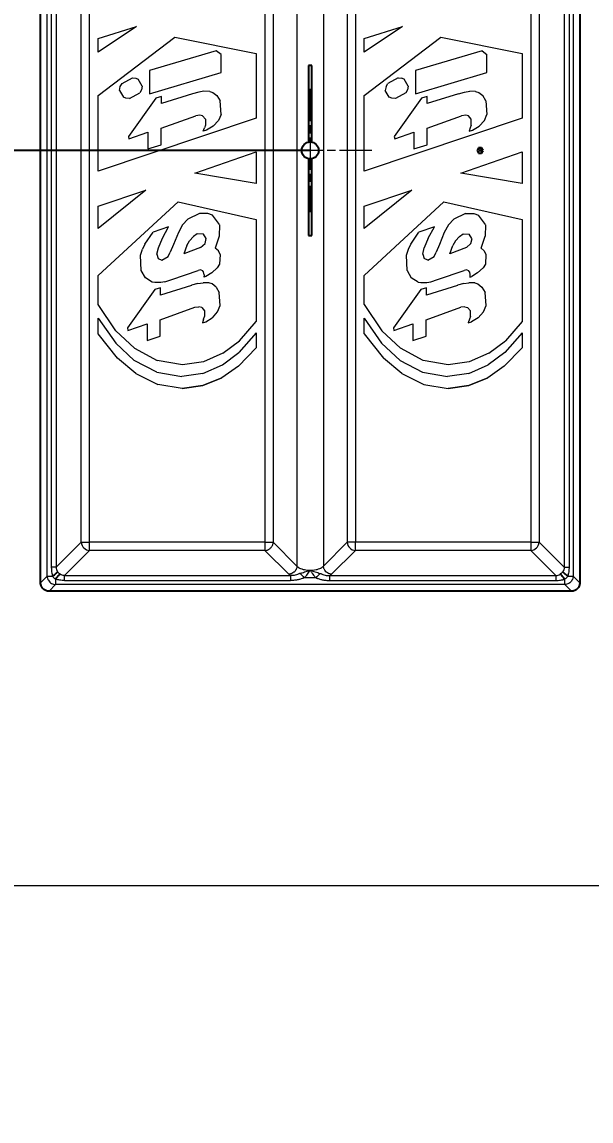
# Model space of a CAD drawing. Header units: millimetres. Extents: x 0 to 1486, y 0 to 1051.
# Drawn here: x 238 to 271.5, y 292.5 to 357.2 of the extents above; entities that cross this region are included whole.
import ezdxf

# ---------------------------------------------------------------- set-up
doc = ezdxf.new("R2010")
doc.units = ezdxf.units.MM
doc.header["$LTSCALE"] = 1.25
doc.linetypes.add('CHAIN', pattern=[0.3543, 0.2362, -0.0295, 0.0591, -0.0295])
for name, color, linetype, lineweight, true_color in [('Bemaßungen(DIN)', 7, 'Continuous', 5, 0x262659), ('Detailkreislinien(DIN)', 7, 'Continuous', 9, 0x262659), ('Mittelpunktmarkierung(DIN)', 7, 'Continuous', 9, 0x262659), ('Sichtbare Kanten(DIN)', 7, 'Continuous', 25, 0x262659), ('Sichtbare tangentiale Kanten(DIN)', 7, 'Continuous', 15, 0x1a1a3e), ('Skizziergeometrie(DIN)', 7, 'Continuous', 9, 0x262659)]:
    doc.layers.add(name, color=color, linetype=linetype, lineweight=lineweight, true_color=true_color)
doc.styles.add('Aktuell-DINGroßer Text', font='arial.ttf')
doc.dimstyles.new('STANDARD-DIN', dxfattribs={"dimscale": 1.25, "dimtxt": 5.25, "dimasz": 2.5, "dimexe": 3.175, "dimexo": 0, "dimgap": 0.8, "dimtad": 1, "dimrnd": 1e-08, "dimtxsty": 'Aktuell-DINGroßer Text', "dimcen": 0.09, "dimdle": 10, "dimclrd": 256, "dimclre": 256, "dimclrt": 256, "dimazin": 2, "dimtfac": 0.666667, "dimtmove": 0, "dimatfit": 3, "dimfxl": 1, "dimtolj": 1, "dimlwd": 25, "dimlwe": 25, "dimarcsym": 0})

# ---------------------------------------------------------------- blocks, each defined once
blk = doc.blocks.new('2DDetail0')
at = {"layer": 'Detailkreislinien(DIN)', "flags": 128}
blk.add_lwpolyline([(180.526, 245.112), (227.022, 245.112), (227.022, 313.674), (180.526, 313.674), (180.526, 245.112)], dxfattribs=at)
blk = doc.blocks.new('_DotSmall')
at = {"color": 0, "linetype": 'ByBlock', "const_width": 0.5}
blk.add_lwpolyline([(-0.0625, 0, 1), (0.0625, 0, 1)], format="xyb", close=True, dxfattribs=at)
blk = doc.blocks.new('*D135')
at = {"layer": 'Bemaßungen(DIN)', "color": 250, "linetype": 'Continuous', "lineweight": 25, "true_color": 0x3f3f3f, "transparency": 16777216}
for p, q in [((254.998, 349.649), (151.03, 349.649)), ((154.998, 197.249), (154.998, 349.649)), ((254.998, 197.249), (151.03, 197.249))]:
    blk.add_line(p, q, dxfattribs=at)
at = {"layer": 'Defpoints', "color": 0, "linetype": 'Continuous', "transparency": 16777216}
for p in [(154.998, 349.649), (254.998, 349.649), (254.998, 197.249)]:
    blk.add_point(p, dxfattribs=at)
at = {"layer": 'Bemaßungen(DIN)', "color": 250, "linetype": 'Continuous', "lineweight": 25, "true_color": 0x3f3f3f, "transparency": 16777216, "xscale": 3.125, "yscale": 3.125, "zscale": 3.125}
for p, rotation in [((154.998, 349.649), 90), ((154.998, 197.249), 270)]:
    blk.add_blockref('_DotSmall', p, dxfattribs=dict(at, rotation=rotation))
at = {"layer": 'Bemaßungen(DIN)', "color": 179, "linetype": 'Continuous', "lineweight": 25, "true_color": 0x262659, "transparency": 16777216, "insert": (146.111, 257.125), "char_height": 6.5625, "attachment_point": 1, "rotation": 90, "style": 'Aktuell-DINGroßer Text'}
blk.add_mtext('\\A1;152,4{\\H4.375;±0,1}', dxfattribs=at)
blk = doc.blocks.new('*D136')
at = {"layer": 'Bemaßungen(DIN)', "color": 250, "linetype": 'Continuous', "lineweight": 25, "true_color": 0x3f3f3f, "transparency": 16777216}
for p, q in [((208.748, 414.949), (151.03, 414.949)), ((154.998, 349.649), (154.998, 411.824)), ((254.998, 349.649), (151.03, 349.649))]:
    blk.add_line(p, q, dxfattribs=at)
at = {"layer": 'Bemaßungen(DIN)', "color": 250, "linetype": 'Continuous', "true_color": 0x3f3f3f, "transparency": 16777216}
blk.add_solid([(154.478, 411.824), (155.519, 411.824), (154.998, 414.949)], dxfattribs=at)
at = {"layer": 'Defpoints', "color": 0, "linetype": 'Continuous', "transparency": 16777216}
for p in [(154.998, 414.949), (208.748, 414.949), (254.998, 349.649)]:
    blk.add_point(p, dxfattribs=at)
at = {"layer": 'Bemaßungen(DIN)', "color": 250, "linetype": 'Continuous', "lineweight": 25, "true_color": 0x3f3f3f, "transparency": 16777216, "xscale": 3.125, "yscale": 3.125, "zscale": 3.125, "rotation": 270}
blk.add_blockref('_DotSmall', (154.998, 349.649), dxfattribs=at)
at = {"layer": 'Bemaßungen(DIN)', "color": 179, "linetype": 'Continuous', "lineweight": 25, "true_color": 0x262659, "transparency": 16777216, "insert": (146.111, 373.77), "char_height": 6.5625, "attachment_point": 1, "rotation": 90, "style": 'Aktuell-DINGroßer Text'}
blk.add_mtext('\\A1;65,3', dxfattribs=at)

msp = doc.modelspace()

# ---------------------------------------------------------------- linework, layer by layer
at = {"layer": 'Mittelpunktmarkierung(DIN)', "linetype": 'CHAIN', "ltscale": 6.444903}
for p, q in [((254.9985, 353.2739), (254.9985, 346.0239)), ((258.6235, 349.6489), (251.3735, 349.6489))]:
    msp.add_line(p, q, dxfattribs=at)
at = {"layer": 'Sichtbare Kanten(DIN)'}
for p, q in [((239.1335, 324.209), (239.1335, 375.0887)), ((270.8635, 375.0887), (270.8635, 324.209)), ((254.8985, 354.6489), (254.8985, 350.1388)), ((255.0985, 354.6489), (254.8985, 354.6489)), ((255.0985, 350.1388), (255.0985, 354.6489)), ((264.9119, 349.7989), (264.8253, 349.6489)), ((264.8253, 349.6489), (264.9119, 349.4989)), ((265.0851, 349.7989), (264.9119, 349.7989)), ((264.9119, 349.4989), (265.0851, 349.4989)), ((264.9407, 349.6489), (264.9696, 349.6989)), ((264.9696, 349.5989), (264.9407, 349.6489)), ((264.9696, 349.6989), (265.0273, 349.6989)), ((265.0273, 349.5989), (264.9696, 349.5989)), ((265.0273, 349.6989), (265.0562, 349.6489)), ((265.0562, 349.6489), (265.0273, 349.5989)), ((265.1717, 349.6489), (265.0851, 349.7989)), ((265.0851, 349.4989), (265.1717, 349.6489)), ((254.8985, 349.159), (254.8985, 344.6489)), ((255.0985, 344.6489), (255.0985, 349.159)), ((254.8985, 344.6489), (255.0985, 344.6489)), ((270.3683, 323.7139), (239.6286, 323.7139))]:
    msp.add_line(p, q, dxfattribs=at)
msp.add_circle((254.9985, 349.6489), 0.5, dxfattribs=at)
for points, knots in [([(239.8397, 324.5991), (239.8555, 324.6108), (239.8711, 324.6224), (239.8864, 324.634), (239.9054, 324.6485), (239.924, 324.6629), (239.9417, 324.6769), (239.9524, 324.6854), (239.9628, 324.6937), (239.9728, 324.7019), (239.993, 324.7183), (240.0119, 324.7341), (240.0292, 324.7492), (240.0466, 324.7642), (240.0623, 324.7784), (240.0763, 324.7916), (240.0833, 324.7982), (240.0898, 324.8045), (240.0959, 324.8106), (240.1059, 324.8206), (240.1147, 324.8299), (240.122, 324.8383), (240.1279, 324.8451), (240.1328, 324.8512), (240.1368, 324.8567)], [-1.0769104, -1.0769104, -1.0769104, -1.0769104, -0.9572537, -0.9572537, -0.9572537, -0.8077, -0.8077, -0.8077, -0.7179403, -0.7179403, -0.7179403, -0.5384552, -0.5384552, -0.5384552, -0.3589701, -0.3589701, -0.3589701, -0.2692104, -0.2692104, -0.2692104, -0.1196567, -0.1196567, -0.1196567, 0, 0, 0, 0]), ([(240.0187, 324.4201), (240.0304, 324.4359), (240.042, 324.4515), (240.0536, 324.4668), (240.0681, 324.4858), (240.0825, 324.5044), (240.0965, 324.5221), (240.105, 324.5328), (240.1133, 324.5432), (240.1215, 324.5532), (240.1379, 324.5734), (240.1537, 324.5923), (240.1687, 324.6096), (240.1838, 324.627), (240.198, 324.6427), (240.2112, 324.6567), (240.2178, 324.6637), (240.2241, 324.6702), (240.2302, 324.6763), (240.2402, 324.6863), (240.2495, 324.6951), (240.2579, 324.7024), (240.2647, 324.7083), (240.2708, 324.7132), (240.2763, 324.7172)], [-1.0769104, -1.0769104, -1.0769104, -1.0769104, -0.9572537, -0.9572537, -0.9572537, -0.8077, -0.8077, -0.8077, -0.7179403, -0.7179403, -0.7179403, -0.5384552, -0.5384552, -0.5384552, -0.3589701, -0.3589701, -0.3589701, -0.2692104, -0.2692104, -0.2692104, -0.1196567, -0.1196567, -0.1196567, 0, 0, 0, 0]), ([(269.9782, 324.4201), (269.9666, 324.4359), (269.9549, 324.4515), (269.9433, 324.4668), (269.9288, 324.4858), (269.9145, 324.5044), (269.9004, 324.5221), (269.892, 324.5328), (269.8836, 324.5432), (269.8754, 324.5532), (269.859, 324.5734), (269.8432, 324.5923), (269.8282, 324.6096), (269.8131, 324.627), (269.7989, 324.6427), (269.7857, 324.6567), (269.7791, 324.6637), (269.7728, 324.6702), (269.7668, 324.6763), (269.7567, 324.6863), (269.7474, 324.6951), (269.739, 324.7024), (269.7323, 324.7083), (269.7261, 324.7132), (269.7206, 324.7172)], [-1.0769104, -1.0769104, -1.0769104, -1.0769104, -0.9572537, -0.9572537, -0.9572537, -0.8077, -0.8077, -0.8077, -0.7179403, -0.7179403, -0.7179403, -0.5384552, -0.5384552, -0.5384552, -0.3589701, -0.3589701, -0.3589701, -0.2692104, -0.2692104, -0.2692104, -0.1196567, -0.1196567, -0.1196567, 0, 0, 0, 0]), ([(270.1573, 324.5991), (270.1414, 324.6108), (270.1258, 324.6224), (270.1106, 324.634), (270.0915, 324.6485), (270.073, 324.6629), (270.0552, 324.6769), (270.0445, 324.6854), (270.0342, 324.6937), (270.0241, 324.7019), (270.0039, 324.7183), (269.985, 324.7341), (269.9677, 324.7492), (269.9504, 324.7642), (269.9346, 324.7784), (269.9206, 324.7916), (269.9136, 324.7982), (269.9071, 324.8045), (269.9011, 324.8106), (269.891, 324.8206), (269.8822, 324.8299), (269.8749, 324.8383), (269.869, 324.8451), (269.8641, 324.8512), (269.8601, 324.8567)], [-1.0769104, -1.0769104, -1.0769104, -1.0769104, -0.9572537, -0.9572537, -0.9572537, -0.8077, -0.8077, -0.8077, -0.7179403, -0.7179403, -0.7179403, -0.5384552, -0.5384552, -0.5384552, -0.3589701, -0.3589701, -0.3589701, -0.2692104, -0.2692104, -0.2692104, -0.1196567, -0.1196567, -0.1196567, 0, 0, 0, 0]), ([(239.6286, 323.7139), (239.5646, 323.7139), (239.5002, 323.7263), (239.3823, 323.7741), (239.3286, 323.8091), (239.2377, 323.8972), (239.201, 323.9501), (239.1616, 324.0397), (239.1511, 324.0727), (239.1371, 324.1401), (239.1335, 324.1746), (239.1335, 324.209)], [0, 0, 0, 0, 0.019193526, 0.019193526, 0.038166014, 0.038166014, 0.057250771, 0.057250771, 0.067667509, 0.067667509, 0.078108379, 0.078108379, 0.078108379, 0.078108379]), ([(270.8635, 324.209), (270.8635, 324.145), (270.851, 324.0806), (270.8033, 323.9627), (270.7683, 323.909), (270.6801, 323.8181), (270.6272, 323.7814), (270.5376, 323.742), (270.5046, 323.7315), (270.4372, 323.7175), (270.4028, 323.7139), (270.3683, 323.7139)], [0, 0, 0, 0, 0.019193526, 0.019193526, 0.038166014, 0.038166014, 0.057250771, 0.057250771, 0.067667509, 0.067667509, 0.078108379, 0.078108379, 0.078108379, 0.078108379])]:
    msp.add_open_spline(points, degree=3, knots=knots, dxfattribs=at)
at = {"layer": 'Sichtbare tangentiale Kanten(DIN)'}
for p, q in [((239.5236, 324.5991), (239.5236, 374.6986)), ((270.4734, 374.6986), (270.4734, 324.5991)), ((239.7644, 374.1758), (239.7644, 325.122)), ((240.056, 374.1758), (240.056, 325.122)), ((254.2216, 374.1024), (254.2216, 325.1953)), ((255.7753, 374.1024), (255.7753, 325.1953)), ((269.9409, 374.1758), (269.9409, 325.122)), ((270.2325, 374.1758), (270.2325, 325.122)), ((241.5271, 326.593), (241.5271, 372.7047)), ((242.0126, 326.593), (242.0126, 372.7047)), ((252.3365, 372.7047), (252.3365, 326.593)), ((252.8221, 372.7047), (252.8221, 326.593)), ((257.1749, 372.7047), (257.1749, 326.593)), ((257.6604, 372.7047), (257.6604, 326.593)), ((267.9843, 372.7047), (267.9843, 326.593)), ((268.4699, 372.7047), (268.4699, 326.593)), ((240.056, 325.122), (241.5271, 326.593)), ((240.5416, 324.6364), (242.0126, 326.1075)), ((241.5271, 326.593), (242.0126, 326.593)), ((252.3365, 326.593), (242.0126, 326.593)), ((242.0126, 326.1075), (242.0126, 326.593)), ((252.3365, 326.1075), (242.0126, 326.1075)), ((252.3365, 326.593), (252.3365, 326.1075)), ((252.3365, 326.593), (252.8221, 326.593)), ((252.3365, 326.1075), (253.7361, 324.7097)), ((252.8221, 326.593), (254.2216, 325.1953)), ((257.1749, 326.593), (255.7753, 325.1953)), ((257.6604, 326.1075), (256.2608, 324.7097)), ((257.6604, 326.593), (257.1749, 326.593)), ((267.9843, 326.593), (257.6604, 326.593)), ((257.6604, 326.1075), (257.6604, 326.593)), ((267.9843, 326.1075), (257.6604, 326.1075)), ((267.9843, 326.593), (268.4699, 326.593)), ((267.9843, 326.593), (267.9843, 326.1075)), ((269.4553, 324.6364), (267.9843, 326.1075)), ((269.9409, 325.122), (268.4699, 326.593)), ((240.056, 325.122), (239.7644, 325.122)), ((269.9409, 325.122), (270.2325, 325.122)), ((239.1335, 324.209), (239.5236, 324.5991)), ((239.6286, 323.7139), (240.0187, 324.104)), ((269.9782, 324.104), (240.0187, 324.104)), ((240.5416, 324.6364), (253.85, 324.6364)), ((240.5416, 324.3449), (240.5416, 324.6364)), ((240.5416, 324.3449), (253.85, 324.3449)), ((253.85, 324.6364), (253.85, 324.3449)), ((255.3459, 324.5001), (254.6512, 324.5001)), ((256.147, 324.6364), (269.4553, 324.6364)), ((256.147, 324.3449), (256.147, 324.6364)), ((256.147, 324.3449), (269.4553, 324.3449)), ((269.4553, 324.6364), (269.4553, 324.3449)), ((270.3683, 323.7139), (269.9782, 324.104)), ((270.1573, 324.5991), (270.4734, 324.5991)), ((270.8635, 324.209), (270.4734, 324.5991))]:
    msp.add_line(p, q, dxfattribs=at)
for centre, major_axis, ratio, start_param, end_param in [((242.0126, 326.593), (0.3536, -0.3536), 0.9446321, 3.9554703, 5.4693077), ((257.6604, 326.593), (0.3533, -0.3538), 0.9445654, 3.9561594, 5.4699263), ((267.9843, 326.593), (-0.3536, -0.3536), 0.9446321, 0.8138776, 2.327715), ((254.7928, 324.7683), (1.094, -0.0179), 0.2634519, 3.4077328, 3.677844), ((254.6512, 324.5001), (0.3344, -0.3717), 0.0000692, 3.9311732, 4.7123471), ((255.3458, 324.5), (0.3343, 0.3717), 0.0000692, 4.7125872, 5.493443), ((255.2041, 324.7683), (1.094, 0.0179), 0.2634519, 5.746934, 6.0170452)]:
    msp.add_ellipse(centre, major_axis=major_axis, ratio=ratio, start_param=start_param, end_param=end_param, dxfattribs=at)
for points, knots in [([(252.3365, 326.1075), (252.3482, 326.1081), (252.3599, 326.1092), (252.3716, 326.1107), (252.3949, 326.1138), (252.418, 326.1185), (252.4409, 326.1248), (252.4665, 326.1319), (252.4918, 326.141), (252.5162, 326.1521), (252.5244, 326.1557), (252.5324, 326.1597), (252.5404, 326.1638), (252.5881, 326.1885), (252.6322, 326.2208), (252.6705, 326.2591), (252.7087, 326.2973), (252.741, 326.3414), (252.7657, 326.3892), (252.7699, 326.3971), (252.7738, 326.4052), (252.7775, 326.4133), (252.7885, 326.4378), (252.7977, 326.463), (252.8048, 326.4887), (252.8111, 326.5115), (252.8158, 326.5347), (252.8188, 326.558), (252.8203, 326.5697), (252.8214, 326.5813), (252.8221, 326.593)], [0, 0, 0, 0, 0.0720856, 0.0720856, 0.0720856, 0.2162567, 0.2162567, 0.2162567, 0.3784425, 0.3784425, 0.3784425, 0.4325134, 0.4325134, 0.4325134, 0.7568985, 0.7568985, 0.7568985, 1.0812835, 1.0812835, 1.0812835, 1.1353545, 1.1353545, 1.1353545, 1.2975402, 1.2975402, 1.2975402, 1.4417114, 1.4417114, 1.4417114, 1.5137969, 1.5137969, 1.5137969, 1.5137969]), ([(239.7644, 325.122), (239.7645, 325.1103), (239.7646, 325.0986), (239.7648, 325.0869), (239.7649, 325.0752), (239.7653, 325.0635), (239.7657, 325.0519), (239.7665, 325.0286), (239.7677, 325.0054), (239.7693, 324.9823), (239.7726, 324.9363), (239.7774, 324.8909), (239.7838, 324.8468), (239.7902, 324.8025), (239.7982, 324.7595), (239.8076, 324.7181), (239.8123, 324.6975), (239.8174, 324.6772), (239.8227, 324.6573), (239.8254, 324.6474), (239.8281, 324.6376), (239.8309, 324.6279), (239.8338, 324.6182), (239.8367, 324.6086), (239.8397, 324.5991)], [0, 0, 0, 0, 0.03321382, 0.03321382, 0.03321382, 0.06641125, 0.06641125, 0.06641125, 0.13277377, 0.13277377, 0.13277377, 0.26517816, 0.26517816, 0.26517816, 0.3981672, 0.3981672, 0.3981672, 0.46455773, 0.46455773, 0.46455773, 0.4977404, 0.4977404, 0.4977404, 0.53089997, 0.53089997, 0.53089997, 0.53089997]), ([(240.056, 325.122), (240.0535, 325.0727), (240.0655, 324.9764), (240.1094, 324.8941), (240.1368, 324.8567)], [0, 0, 0, 0, 0.14249094, 0.285274, 0.285274, 0.285274, 0.285274]), ([(240.1368, 324.8567), (240.1559, 324.8308), (240.1986, 324.7799), (240.2494, 324.737), (240.2763, 324.7172)], [0, 0, 0, 0, 0.09759049, 0.19891575, 0.19891575, 0.19891575, 0.19891575]), ([(240.5416, 324.6364), (240.4923, 324.6339), (240.396, 324.6459), (240.3137, 324.6898), (240.2763, 324.7172)], [0, 0, 0, 0, 0.14249094, 0.285274, 0.285274, 0.285274, 0.285274]), ([(254.2216, 325.1953), (254.2209, 325.1836), (254.2198, 325.1719), (254.2183, 325.1603), (254.2153, 325.137), (254.2106, 325.1138), (254.2043, 325.091), (254.1972, 325.0653), (254.1881, 325.04), (254.177, 325.0156), (254.1733, 325.0075), (254.1694, 324.9994), (254.1653, 324.9914), (254.1488, 324.9596), (254.1289, 324.9294), (254.1062, 324.9015), (254.0948, 324.8875), (254.0828, 324.8741), (254.07, 324.8613), (254.0573, 324.8486), (254.0439, 324.8365), (254.0299, 324.8251), (253.995, 324.7967), (253.9565, 324.7728), (253.9158, 324.7543), (253.8913, 324.7433), (253.8661, 324.7341), (253.8404, 324.727), (253.8176, 324.7207), (253.7944, 324.716), (253.7711, 324.713), (253.7594, 324.7115), (253.7478, 324.7104), (253.7361, 324.7097)], [-1.5137969, -1.5137969, -1.5137969, -1.5137969, -1.4417114, -1.4417114, -1.4417114, -1.2975402, -1.2975402, -1.2975402, -1.1353545, -1.1353545, -1.1353545, -1.0812835, -1.0812835, -1.0812835, -0.8650268, -0.8650268, -0.8650268, -0.7568985, -0.7568985, -0.7568985, -0.6487701, -0.6487701, -0.6487701, -0.3784425, -0.3784425, -0.3784425, -0.2162567, -0.2162567, -0.2162567, -0.0720856, -0.0720856, -0.0720856, 0, 0, 0, 0]), ([(254.4157, 324.7618), (254.4084, 324.7594), (254.4012, 324.757), (254.3941, 324.7546), (254.387, 324.7523), (254.3801, 324.7499), (254.3734, 324.7475), (254.3598, 324.7428), (254.3467, 324.738), (254.3339, 324.7334), (254.3057, 324.723), (254.2793, 324.7129), (254.2534, 324.7034), (254.2089, 324.6872), (254.166, 324.6728), (254.1229, 324.6615), (254.0809, 324.6505), (254.0386, 324.6426), (253.9961, 324.6381), (253.9703, 324.6354), (253.9443, 324.634), (253.9184, 324.6338), (253.907, 324.6337), (253.8955, 324.6339), (253.8841, 324.6344), (253.8727, 324.6348), (253.8613, 324.6356), (253.85, 324.6364)], [0, 0, 0, 0, 0.01897228, 0.01897228, 0.01897228, 0.03796594, 0.03796594, 0.03796594, 0.07600353, 0.07600353, 0.07600353, 0.16039524, 0.16039524, 0.16039524, 0.30539712, 0.30539712, 0.30539712, 0.44668431, 0.44668431, 0.44668431, 0.53247752, 0.53247752, 0.53247752, 0.57051482, 0.57051482, 0.57051482, 0.60860001, 0.60860001, 0.60860001, 0.60860001]), ([(254.2216, 325.1953), (254.2428, 325.161), (254.2785, 325.1281), (254.3265, 325.0983), (254.3425, 325.0884), (254.3598, 325.0788), (254.3785, 325.0697), (254.4158, 325.0514), (254.4583, 325.0348), (254.5049, 325.0203), (254.5515, 325.0057), (254.6023, 324.9932), (254.6557, 324.9831), (254.7625, 324.9629), (254.8803, 324.9523), (254.9985, 324.9523)], [-1.0975594, -1.0975594, -1.0975594, -1.0975594, -0.8232491, -0.8232491, -0.8232491, -0.7317063, -0.7317063, -0.7317063, -0.5486389, -0.5486389, -0.5486389, -0.3658531, -0.3658531, -0.3658531, 0, 0, 0, 0]), ([(254.4157, 324.7618), (254.4251, 324.7648), (254.4345, 324.7678), (254.444, 324.7709), (254.4536, 324.7741), (254.4633, 324.7772), (254.4731, 324.7804), (254.4927, 324.7869), (254.5129, 324.7935), (254.5338, 324.8004), (254.5769, 324.8146), (254.6231, 324.8298), (254.6735, 324.846), (254.7206, 324.861), (254.7712, 324.8769), (254.8247, 324.8942), (254.8523, 324.9031), (254.8807, 324.9123), (254.9098, 324.922), (254.9243, 324.9268), (254.9389, 324.9318), (254.9537, 324.9368), (254.9685, 324.9419), (254.9835, 324.947), (254.9985, 324.9523)], [0, 0, 0, 0, 0.0397614, 0.0397614, 0.0397614, 0.07945706, 0.07945706, 0.07945706, 0.15871475, 0.15871475, 0.15871475, 0.32258978, 0.32258978, 0.32258978, 0.4758974, 0.4758974, 0.4758974, 0.55516805, 0.55516805, 0.55516805, 0.59470833, 0.59470833, 0.59470833, 0.634183, 0.634183, 0.634183, 0.634183]), ([(254.6512, 324.5001), (254.6599, 324.5081), (254.6688, 324.5161), (254.6774, 324.5243), (254.6861, 324.5325), (254.6947, 324.5409), (254.7031, 324.5493), (254.72, 324.5661), (254.7365, 324.5834), (254.7525, 324.601), (254.7858, 324.6376), (254.8173, 324.6758), (254.8471, 324.7152), (254.8749, 324.752), (254.9003, 324.7906), (254.9251, 324.8294), (254.9379, 324.8495), (254.9505, 324.8698), (254.9628, 324.8902), (254.969, 324.9004), (254.9751, 324.9107), (254.981, 324.921), (254.987, 324.9314), (254.9928, 324.9418), (254.9985, 324.9523)], [0, 0, 0, 0, 0.03572785, 0.03572785, 0.03572785, 0.07149694, 0.07149694, 0.07149694, 0.14312062, 0.14312062, 0.14312062, 0.29141532, 0.29141532, 0.29141532, 0.42964001, 0.42964001, 0.42964001, 0.50120862, 0.50120862, 0.50120862, 0.53702584, 0.53702584, 0.53702584, 0.57289678, 0.57289678, 0.57289678, 0.57289678]), ([(254.9985, 324.9523), (255.1166, 324.9523), (255.2344, 324.9629), (255.3412, 324.9831), (255.3946, 324.9932), (255.4454, 325.0057), (255.492, 325.0203), (255.5387, 325.0348), (255.5811, 325.0514), (255.6184, 325.0697), (255.6371, 325.0788), (255.6544, 325.0884), (255.6704, 325.0983), (255.7184, 325.1281), (255.7541, 325.161), (255.7753, 325.1953)], [0, 0, 0, 0, 0.3658531, 0.3658531, 0.3658531, 0.5486389, 0.5486389, 0.5486389, 0.7317063, 0.7317063, 0.7317063, 0.8232491, 0.8232491, 0.8232491, 1.0975594, 1.0975594, 1.0975594, 1.0975594]), ([(254.9985, 324.9523), (255.1005, 324.9166), (255.2642, 324.8654), (255.4475, 324.8059), (255.5382, 324.7756), (255.5812, 324.7617)], [0, 0, 0, 0, 0.26896933, 0.45156768, 0.63416604, 0.63416604, 0.63416604, 0.63416604]), ([(254.9985, 324.9523), (255.0042, 324.9418), (255.0099, 324.9313), (255.0159, 324.921), (255.0218, 324.9107), (255.0279, 324.9004), (255.034, 324.8902), (255.0463, 324.8697), (255.0588, 324.8494), (255.0716, 324.8292), (255.0893, 324.8011), (255.1075, 324.7732), (255.127, 324.7462), (255.1355, 324.7344), (255.1441, 324.7228), (255.1529, 324.7112), (255.1818, 324.6732), (255.2123, 324.6363), (255.2445, 324.601), (255.2606, 324.5834), (255.2771, 324.5661), (255.294, 324.5492), (255.3024, 324.5408), (255.3109, 324.5325), (255.3196, 324.5243), (255.3283, 324.5161), (255.3371, 324.5081), (255.3459, 324.5001)], [0, 0, 0, 0, 0.0358734, 0.0358734, 0.0358734, 0.07170528, 0.07170528, 0.07170528, 0.14331927, 0.14331927, 0.14331927, 0.24303125, 0.24303125, 0.24303125, 0.28653163, 0.28653163, 0.28653163, 0.42986368, 0.42986368, 0.42986368, 0.50150264, 0.50150264, 0.50150264, 0.53727834, 0.53727834, 0.53727834, 0.5730102, 0.5730102, 0.5730102, 0.5730102]), ([(255.5812, 324.7617), (255.5885, 324.7593), (255.5957, 324.7569), (255.6028, 324.7546), (255.6099, 324.7522), (255.6168, 324.7498), (255.6236, 324.7475), (255.6372, 324.7427), (255.6503, 324.738), (255.663, 324.7333), (255.6912, 324.723), (255.7176, 324.7129), (255.7436, 324.7034), (255.7881, 324.6871), (255.831, 324.6727), (255.8741, 324.6615), (255.9161, 324.6505), (255.9584, 324.6426), (256.0009, 324.6381), (256.0267, 324.6354), (256.0526, 324.634), (256.0785, 324.6338), (256.0899, 324.6337), (256.1014, 324.6339), (256.1128, 324.6344), (256.1242, 324.6348), (256.1356, 324.6356), (256.147, 324.6364)], [0, 0, 0, 0, 0.01897293, 0.01897293, 0.01897293, 0.03796717, 0.03796717, 0.03796717, 0.07600559, 0.07600559, 0.07600559, 0.16042953, 0.16042953, 0.16042953, 0.30545971, 0.30545971, 0.30545971, 0.44674818, 0.44674818, 0.44674818, 0.53248555, 0.53248555, 0.53248555, 0.57052339, 0.57052339, 0.57052339, 0.60860904, 0.60860904, 0.60860904, 0.60860904]), ([(256.2608, 324.7097), (256.2492, 324.7104), (256.2375, 324.7115), (256.2258, 324.713), (256.2025, 324.716), (256.1793, 324.7207), (256.1565, 324.727), (256.1308, 324.7341), (256.1056, 324.7433), (256.0812, 324.7543), (256.0404, 324.7728), (256.0019, 324.7967), (255.967, 324.8251), (255.953, 324.8365), (255.9396, 324.8486), (255.9269, 324.8613), (255.9142, 324.8741), (255.9021, 324.8875), (255.8907, 324.9015), (255.868, 324.9294), (255.8481, 324.9596), (255.8316, 324.9914), (255.8275, 324.9994), (255.8236, 325.0075), (255.8199, 325.0156), (255.8088, 325.04), (255.7997, 325.0653), (255.7926, 325.091), (255.7863, 325.1138), (255.7816, 325.137), (255.7786, 325.1603), (255.7771, 325.1719), (255.776, 325.1836), (255.7753, 325.1953)], [-1.5137969, -1.5137969, -1.5137969, -1.5137969, -1.4417114, -1.4417114, -1.4417114, -1.2975402, -1.2975402, -1.2975402, -1.1353545, -1.1353545, -1.1353545, -0.8650268, -0.8650268, -0.8650268, -0.7568985, -0.7568985, -0.7568985, -0.6487701, -0.6487701, -0.6487701, -0.4325134, -0.4325134, -0.4325134, -0.3784425, -0.3784425, -0.3784425, -0.2162567, -0.2162567, -0.2162567, -0.0720856, -0.0720856, -0.0720856, 0, 0, 0, 0]), ([(269.4553, 324.6364), (269.5046, 324.6339), (269.6009, 324.6459), (269.6832, 324.6898), (269.7206, 324.7172)], [0, 0, 0, 0, 0.14249094, 0.285274, 0.285274, 0.285274, 0.285274]), ([(269.8601, 324.8567), (269.841, 324.8308), (269.7983, 324.7799), (269.7475, 324.737), (269.7206, 324.7172)], [0, 0, 0, 0, 0.09759049, 0.19891575, 0.19891575, 0.19891575, 0.19891575]), ([(269.9409, 325.122), (269.9434, 325.0727), (269.9315, 324.9764), (269.8875, 324.8941), (269.8601, 324.8567)], [0, 0, 0, 0, 0.14249094, 0.285274, 0.285274, 0.285274, 0.285274]), ([(270.2325, 325.122), (270.2324, 325.1103), (270.2324, 325.0986), (270.2322, 325.0869), (270.232, 325.0752), (270.2317, 325.0635), (270.2312, 325.0519), (270.2304, 325.0286), (270.2292, 325.0054), (270.2276, 324.9823), (270.2244, 324.9363), (270.2195, 324.8909), (270.2131, 324.8468), (270.2067, 324.8025), (270.1987, 324.7595), (270.1893, 324.7181), (270.1846, 324.6975), (270.1796, 324.6772), (270.1742, 324.6573), (270.1716, 324.6474), (270.1688, 324.6376), (270.166, 324.6279), (270.1631, 324.6182), (270.1602, 324.6086), (270.1573, 324.5991)], [0, 0, 0, 0, 0.03321382, 0.03321382, 0.03321382, 0.06641125, 0.06641125, 0.06641125, 0.13277377, 0.13277377, 0.13277377, 0.26517816, 0.26517816, 0.26517816, 0.3981672, 0.3981672, 0.3981672, 0.46455773, 0.46455773, 0.46455773, 0.4977404, 0.4977404, 0.4977404, 0.53089997, 0.53089997, 0.53089997, 0.53089997]), ([(239.5236, 324.5991), (239.5261, 324.5991), (239.5299, 324.5991), (239.5349, 324.5991), (239.5417, 324.5991), (239.5508, 324.5991), (239.5621, 324.5991), (239.5672, 324.5991), (239.5727, 324.5991), (239.5786, 324.5991), (239.5953, 324.5991), (239.6153, 324.5991), (239.6381, 324.5991), (239.6541, 324.5991), (239.6716, 324.5991), (239.6901, 324.5991), (239.7071, 324.5991), (239.725, 324.5991), (239.7436, 324.5991), (239.7577, 324.5991), (239.7722, 324.5991), (239.787, 324.5991), (239.8042, 324.5991), (239.8218, 324.5991), (239.8397, 324.5991)], [0, 0, 0, 0, 0.1366456, 0.1366456, 0.1366456, 0.3250932, 0.3250932, 0.3250932, 0.4099368, 0.4099368, 0.4099368, 0.6502295, 0.6502295, 0.6502295, 0.8198736, 0.8198736, 0.8198736, 0.9753762, 0.9753762, 0.9753762, 1.0931648, 1.0931648, 1.0931648, 1.2298104, 1.2298104, 1.2298104, 1.2298104]), ([(239.8397, 324.5991), (239.848, 324.582), (239.8669, 324.5467), (239.9079, 324.4936), (239.9626, 324.4493), (239.9996, 324.4294), (240.0187, 324.4201)], [0, 0, 0, 0, 0.06385433, 0.1271103, 0.18750841, 0.25908506, 0.25908506, 0.25908506, 0.25908506]), ([(240.5416, 324.3449), (240.5299, 324.3449), (240.5182, 324.345), (240.5065, 324.3452), (240.4948, 324.3453), (240.4831, 324.3457), (240.4715, 324.3461), (240.4482, 324.3469), (240.425, 324.3481), (240.4019, 324.3497), (240.3559, 324.353), (240.3105, 324.3578), (240.2664, 324.3642), (240.2221, 324.3706), (240.1791, 324.3786), (240.1377, 324.388), (240.117, 324.3927), (240.0968, 324.3978), (240.0769, 324.4031), (240.067, 324.4058), (240.0572, 324.4085), (240.0475, 324.4113), (240.0378, 324.4142), (240.0282, 324.4171), (240.0187, 324.4201)], [0, 0, 0, 0, 0.03321382, 0.03321382, 0.03321382, 0.06641125, 0.06641125, 0.06641125, 0.13277377, 0.13277377, 0.13277377, 0.26517816, 0.26517816, 0.26517816, 0.3981672, 0.3981672, 0.3981672, 0.46455773, 0.46455773, 0.46455773, 0.4977404, 0.4977404, 0.4977404, 0.53089995, 0.53089995, 0.53089995, 0.53089995]), ([(240.0187, 324.4201), (240.0187, 324.3996), (240.0187, 324.3334), (240.0187, 324.232), (240.0187, 324.141), (240.0187, 324.1106), (240.0187, 324.104)], [-0.48919907, -0.48919907, -0.48919907, -0.48919907, -0.42706452, -0.28470968, -0.14235484, 0, 0, 0, 0]), ([(254.6512, 324.5001), (254.6441, 324.4973), (254.6372, 324.4945), (254.6302, 324.4917), (254.6232, 324.489), (254.6161, 324.4862), (254.609, 324.4835), (254.5949, 324.478), (254.5806, 324.4727), (254.5662, 324.4673), (254.5373, 324.4568), (254.5078, 324.4465), (254.4775, 324.4369), (254.4742, 324.4358), (254.4709, 324.4348), (254.4676, 324.4337), (254.4093, 324.4156), (254.3479, 324.3995), (254.2834, 324.3864), (254.2205, 324.3736), (254.1547, 324.3636), (254.0871, 324.3567), (254.0824, 324.3562), (254.0778, 324.3557), (254.0731, 324.3553), (254.0365, 324.3518), (253.9995, 324.3492), (253.9622, 324.3474), (253.9436, 324.3466), (253.9249, 324.3459), (253.9062, 324.3455), (253.8875, 324.3451), (253.8687, 324.345), (253.85, 324.3449)], [0, 0, 0, 0, 0.02583351, 0.02583351, 0.02583351, 0.0516036, 0.0516036, 0.0516036, 0.10300036, 0.10300036, 0.10300036, 0.20559562, 0.20559562, 0.20559562, 0.21673382, 0.21673382, 0.21673382, 0.41266739, 0.41266739, 0.41266739, 0.60358148, 0.60358148, 0.60358148, 0.61677746, 0.61677746, 0.61677746, 0.71958411, 0.71958411, 0.71958411, 0.77098124, 0.77098124, 0.77098124, 0.82236981, 0.82236981, 0.82236981, 0.82236981]), ([(255.3459, 324.5001), (255.3529, 324.4973), (255.3599, 324.4945), (255.3669, 324.4917), (255.3739, 324.489), (255.3809, 324.4862), (255.388, 324.4835), (255.4022, 324.478), (255.4164, 324.4727), (255.4309, 324.4673), (255.4597, 324.4567), (255.4892, 324.4465), (255.5195, 324.4368), (255.5228, 324.4358), (255.5261, 324.4347), (255.5295, 324.4337), (255.5877, 324.4155), (255.6491, 324.3995), (255.7137, 324.3864), (255.7765, 324.3736), (255.8423, 324.3636), (255.9099, 324.3567), (255.9146, 324.3562), (255.9192, 324.3557), (255.9239, 324.3553), (255.9604, 324.3518), (255.9974, 324.3492), (256.0347, 324.3474), (256.0533, 324.3466), (256.072, 324.3459), (256.0907, 324.3455), (256.1095, 324.3451), (256.1282, 324.345), (256.147, 324.3449)], [0, 0, 0, 0, 0.02582867, 0.02582867, 0.02582867, 0.05159429, 0.05159429, 0.05159429, 0.10298265, 0.10298265, 0.10298265, 0.20556131, 0.20556131, 0.20556131, 0.21674073, 0.21674073, 0.21674073, 0.4126769, 0.4126769, 0.4126769, 0.60355799, 0.60355799, 0.60355799, 0.61667445, 0.61667445, 0.61667445, 0.7194638, 0.7194638, 0.7194638, 0.77085237, 0.77085237, 0.77085237, 0.82223245, 0.82223245, 0.82223245, 0.82223245]), ([(269.4553, 324.3449), (269.4671, 324.3449), (269.4787, 324.345), (269.4904, 324.3452), (269.5021, 324.3453), (269.5138, 324.3457), (269.5254, 324.3461), (269.5487, 324.3469), (269.572, 324.3481), (269.595, 324.3497), (269.6411, 324.353), (269.6865, 324.3578), (269.7305, 324.3642), (269.7748, 324.3706), (269.8178, 324.3786), (269.8592, 324.388), (269.8799, 324.3927), (269.9001, 324.3978), (269.92, 324.4031), (269.9299, 324.4058), (269.9397, 324.4085), (269.9494, 324.4113), (269.9591, 324.4142), (269.9687, 324.4171), (269.9782, 324.4201)], [0, 0, 0, 0, 0.03321382, 0.03321382, 0.03321382, 0.06641125, 0.06641125, 0.06641125, 0.13277377, 0.13277377, 0.13277377, 0.26517816, 0.26517816, 0.26517816, 0.3981672, 0.3981672, 0.3981672, 0.46455773, 0.46455773, 0.46455773, 0.4977404, 0.4977404, 0.4977404, 0.53089995, 0.53089995, 0.53089995, 0.53089995]), ([(270.1573, 324.5991), (270.1489, 324.582), (270.13, 324.5467), (270.089, 324.4936), (270.0344, 324.4493), (269.9973, 324.4294), (269.9782, 324.4201)], [0, 0, 0, 0, 0.06385433, 0.1271103, 0.18750841, 0.25908506, 0.25908506, 0.25908506, 0.25908506]), ([(269.9782, 324.104), (269.9782, 324.1106), (269.9782, 324.141), (269.9782, 324.232), (269.9782, 324.3334), (269.9782, 324.3996), (269.9782, 324.4201)], [0, 0, 0, 0, 0.14235484, 0.28470968, 0.42706452, 0.48919907, 0.48919907, 0.48919907, 0.48919907])]:
    msp.add_open_spline(points, degree=3, knots=knots, dxfattribs=at)
for points in [[(239.5236, 324.5991), (239.5249, 324.5134), (239.5728, 324.3423), (239.7619, 324.1532), (239.933, 324.1053), (240.0187, 324.104)], [(270.4734, 324.5991), (270.472, 324.5134), (270.4241, 324.3423), (270.235, 324.1532), (270.0639, 324.1053), (269.9782, 324.104)]]:
    msp.add_open_spline(points, degree=3, dxfattribs=at)
at = {"layer": 'Skizziergeometrie(DIN)'}
for p, q in [((242.5285, 356.2379), (244.7795, 356.9519)), ((244.7795, 356.9519), (242.5285, 355.4279)), ((258.1755, 356.2379), (260.4275, 356.9519)), ((260.4275, 356.9519), (258.1755, 355.4279)), ((242.5285, 352.8809), (247.0315, 356.3079)), ((242.5285, 355.4279), (242.5285, 356.2379)), ((247.0315, 356.3079), (251.8215, 355.3589)), ((258.1755, 352.8809), (262.6785, 356.3079)), ((258.1755, 355.4279), (258.1755, 356.2379)), ((262.6785, 356.3079), (267.4685, 355.3589)), ((249.4715, 355.5119), (245.5505, 354.3469)), ((249.7557, 355.2999), (249.4715, 355.512)), ((249.7555, 354.2369), (249.7555, 355.2999)), ((251.8215, 355.3589), (251.8215, 351.5409)), ((265.1185, 355.5119), (261.1985, 354.3469)), ((265.1185, 355.512), (265.4027, 355.2999)), ((265.4035, 354.2369), (265.4035, 355.2999)), ((267.4685, 355.3589), (267.4685, 351.5409)), ((243.928, 353.5974), (244.5382, 353.9168)), ((244.5375, 353.917), (244.7324, 353.9029)), ((244.7326, 353.9031), (244.8835, 353.8441)), ((245.1166, 353.4375), (244.8836, 353.8441)), ((245.5505, 354.3469), (245.5505, 352.9889)), ((245.5505, 352.9889), (249.7555, 354.2369)), ((260.1862, 353.9168), (259.576, 353.5974)), ((260.1855, 353.917), (260.3804, 353.9029)), ((260.5315, 353.8441), (260.3806, 353.9031)), ((260.7646, 353.4375), (260.5316, 353.8441)), ((261.1985, 354.3469), (261.1985, 352.9889)), ((261.1985, 352.9889), (265.4035, 354.2369)), ((243.7724, 353.1832), (244.0039, 352.7781)), ((243.7728, 353.1833), (243.8179, 353.4098)), ((243.8182, 353.4095), (243.9281, 353.597)), ((245.0722, 353.211), (244.9768, 353.0416)), ((245.1164, 353.4373), (245.0715, 353.2112)), ((248.7475, 353.1337), (248.4414, 353.0859)), ((249.0834, 353.1239), (248.7475, 353.1342)), ((249.0832, 353.1233), (249.2754, 353.0644)), ((259.6519, 352.7781), (259.4204, 353.1832)), ((259.4659, 353.4098), (259.4208, 353.1833)), ((259.4652, 353.4095), (259.5751, 353.597)), ((260.7192, 353.211), (260.6238, 353.0416)), ((260.7644, 353.4373), (260.7195, 353.2112)), ((264.0894, 353.0859), (264.3955, 353.1337)), ((264.7314, 353.1239), (264.3955, 353.1342)), ((264.7312, 353.1233), (264.9234, 353.0644)), ((242.5285, 348.4389), (242.5285, 352.8809)), ((244.1578, 352.7183), (244.0042, 352.7785)), ((244.3691, 352.7041), (244.1581, 352.7178)), ((245.9105, 352.7299), (244.3006, 350.4804)), ((244.3693, 352.7047), (244.9768, 353.042)), ((246.2415, 352.8329), (245.9105, 352.7299)), ((248.0725, 352.9839), (246.2415, 352.4049)), ((246.2415, 352.4049), (246.2415, 352.8329)), ((248.4419, 353.0857), (248.073, 352.9831)), ((249.2755, 353.0645), (249.5128, 352.8782)), ((249.5131, 352.8781), (249.6945, 352.5773)), ((249.7545, 351.7722), (249.6946, 352.5775)), ((258.1755, 348.4389), (258.1755, 352.8809)), ((259.8058, 352.7183), (259.6522, 352.7785)), ((260.0171, 352.7041), (259.8061, 352.7178)), ((261.5585, 352.7299), (259.9486, 350.4804)), ((260.6238, 353.042), (260.0163, 352.7047)), ((261.8885, 352.8329), (261.5585, 352.7299)), ((263.7205, 352.9839), (261.8885, 352.4049)), ((261.8885, 352.4049), (261.8885, 352.8329)), ((263.72, 352.9831), (264.0889, 353.0857)), ((264.9235, 353.0645), (265.1608, 352.8782)), ((265.3425, 352.5773), (265.1611, 352.8781)), ((265.3416, 352.5775), (265.4015, 351.7722)), ((251.8215, 351.5409), (242.5285, 348.4389)), ((246.2285, 350.9609), (248.2635, 351.6899)), ((248.5036, 351.7261), (248.2632, 351.6901)), ((248.6639, 351.6828), (248.5039, 351.7254)), ((248.8309, 351.4872), (248.6637, 351.6831)), ((248.831, 351.4875), (248.8298, 351.1425)), ((249.6015, 351.4186), (249.2912, 351.0784)), ((249.7538, 351.7724), (249.6011, 351.4187)), ((267.4685, 351.5409), (258.1755, 348.4389)), ((261.8765, 350.9609), (263.9105, 351.6899)), ((264.1516, 351.7261), (263.9112, 351.6901)), ((264.3109, 351.6828), (264.1509, 351.7254)), ((264.4789, 351.4872), (264.3117, 351.6831)), ((264.4778, 351.1425), (264.479, 351.4875)), ((265.2495, 351.4186), (264.9392, 351.0784)), ((265.2491, 351.4187), (265.4018, 351.7724)), ((244.3255, 350.3279), (245.4485, 350.7169)), ((245.4485, 350.7169), (245.4485, 349.7439)), ((246.2285, 349.9879), (246.2285, 350.9609)), ((248.7038, 350.7776), (248.7756, 350.9751)), ((248.9055, 350.8433), (248.704, 350.7769)), ((248.8293, 351.1426), (248.7751, 350.9749)), ((249.2909, 351.0779), (248.9048, 350.8433)), ((259.9735, 350.3279), (261.0965, 350.7169)), ((261.0965, 350.7169), (261.0965, 349.7439)), ((261.8765, 349.9879), (261.8765, 350.9609)), ((264.351, 350.7769), (264.5525, 350.8433)), ((264.4236, 350.9751), (264.3518, 350.7776)), ((264.4773, 351.1426), (264.4231, 350.9749)), ((264.5528, 350.8433), (264.9389, 351.0779)), ((244.3006, 350.4804), (244.3255, 350.3279)), ((245.4485, 349.7439), (246.2285, 349.9879)), ((259.9486, 350.4804), (259.9735, 350.3279)), ((261.0965, 349.7439), (261.8765, 349.9879)), ((248.2175, 348.3219), (251.8215, 349.5659)), ((251.8215, 349.5659), (251.8215, 347.6969)), ((263.8655, 348.3219), (267.4685, 349.5659)), ((267.4685, 349.5659), (267.4685, 347.6969)), ((251.8215, 347.6969), (248.2175, 348.3219)), ((267.4685, 347.6969), (263.8655, 348.3219)), ((242.5285, 346.3639), (245.3285, 347.3079)), ((245.3285, 347.3079), (242.5285, 345.0569)), ((258.1755, 346.3639), (260.9755, 347.3079)), ((260.9755, 347.3079), (258.1755, 345.0569)), ((242.5285, 342.2819), (247.2225, 346.6259)), ((242.5285, 345.0569), (242.5285, 346.3639)), ((247.2225, 346.6259), (251.8215, 345.5779)), ((258.1755, 342.2819), (262.8705, 346.6259)), ((258.1755, 345.0569), (258.1755, 346.3639)), ((262.8705, 346.6259), (267.4685, 345.5779)), ((247.4911, 345.2652), (247.7993, 345.6014)), ((248.4907, 345.9342), (247.7992, 345.6021)), ((248.9803, 345.9373), (248.4902, 345.9343)), ((249.2551, 345.848), (248.9802, 345.9365)), ((249.6671, 345.2832), (249.2552, 345.8489)), ((251.8215, 345.5779), (251.8215, 339.5779)), ((263.4473, 345.6014), (263.1391, 345.2652)), ((264.1387, 345.9342), (263.4472, 345.6021)), ((264.1382, 345.9343), (264.6283, 345.9373)), ((264.6282, 345.9365), (264.9031, 345.848)), ((265.3151, 345.2832), (264.9032, 345.8489)), ((267.4685, 345.5779), (267.4685, 339.5779)), ((245.2653, 344.1269), (245.7493, 344.84)), ((246.6645, 345.1539), (245.7495, 344.8399)), ((246.3035, 344.4929), (246.6645, 345.1539)), ((247.2415, 344.8199), (246.9585, 344.1189)), ((247.4913, 345.2653), (247.2415, 344.8199)), ((248.3522, 344.7412), (248.1297, 344.5936)), ((248.7121, 344.725), (248.3525, 344.741)), ((248.874, 344.4697), (248.712, 344.7257)), ((249.6675, 345.2827), (249.6501, 344.5992)), ((260.9133, 344.1269), (261.3973, 344.84)), ((262.3125, 345.1539), (261.3975, 344.8399)), ((261.9515, 344.4929), (262.3125, 345.1539)), ((262.8885, 344.8199), (262.6065, 344.1189)), ((263.1383, 345.2653), (262.8885, 344.8199)), ((263.7777, 344.5936), (264.0002, 344.7412)), ((264.0005, 344.741), (264.3601, 344.725)), ((264.522, 344.4697), (264.36, 344.7257)), ((265.3155, 345.2827), (265.2981, 344.5992)), ((245.2657, 344.1269), (245.1315, 343.8404)), ((246.0629, 343.9236), (246.3029, 344.4931)), ((246.9582, 344.119), (246.763, 343.6589)), ((247.7449, 344.0626), (247.9039, 344.3388)), ((247.9043, 344.3384), (248.1299, 344.5933)), ((248.5435, 343.9405), (248.8123, 344.1762)), ((248.8119, 344.1764), (248.8741, 344.4692)), ((249.6502, 344.5992), (249.4073, 343.8958)), ((260.7795, 343.8404), (260.9137, 344.1269)), ((261.9509, 344.4931), (261.7109, 343.9236)), ((262.6062, 344.119), (262.411, 343.6589)), ((263.5519, 344.3388), (263.3929, 344.0626)), ((263.7779, 344.5933), (263.5523, 344.3384)), ((264.4593, 344.1762), (264.1905, 343.9405)), ((264.4599, 344.1764), (264.5221, 344.4692)), ((265.0553, 343.8958), (265.2982, 344.5992)), ((245.0577, 342.5842), (245.0209, 343.4836)), ((245.0212, 343.4841), (245.1316, 343.8412)), ((245.9799, 343.5515), (246.0508, 343.2912)), ((245.9809, 343.551), (246.0638, 343.9233)), ((246.6433, 343.4144), (246.7632, 343.6593)), ((247.7452, 344.0625), (247.5694, 343.5574)), ((248.5435, 343.9409), (247.5695, 343.5579)), ((249.5996, 343.7409), (249.4071, 343.8961)), ((249.6952, 343.531), (249.5993, 343.7403)), ((249.6951, 343.5313), (249.6597, 342.9667)), ((260.6682, 343.4841), (260.7786, 343.8412)), ((260.7057, 342.5842), (260.6689, 343.4836)), ((261.6279, 343.551), (261.7108, 343.9233)), ((261.6279, 343.5515), (261.6988, 343.2912)), ((262.2913, 343.4144), (262.4112, 343.6593)), ((263.2174, 343.5574), (263.3932, 344.0625)), ((264.1905, 343.9409), (263.2175, 343.5579)), ((265.0551, 343.8961), (265.2476, 343.7409)), ((265.2473, 343.7403), (265.3432, 343.531)), ((265.3431, 343.5313), (265.3077, 342.9667)), ((246.0516, 343.2916), (246.2661, 343.1862)), ((246.2661, 343.1857), (246.6439, 343.4139)), ((249.6605, 342.9663), (249.5269, 342.7452)), ((261.9131, 343.1862), (261.6986, 343.2916)), ((261.9131, 343.1857), (262.2909, 343.4139)), ((265.3075, 342.9663), (265.1739, 342.7452)), ((242.5285, 340.5859), (242.5285, 342.2819)), ((245.3003, 342.1506), (245.0577, 342.5839)), ((245.7034, 341.9023), (245.3, 342.1514)), ((246.8485, 342.0529), (248.4045, 342.5949)), ((248.5662, 342.618), (248.4044, 342.5951)), ((248.5663, 342.6175), (248.6594, 342.5854)), ((248.7245, 342.5031), (248.6599, 342.5856)), ((248.752, 342.3299), (248.7238, 342.5037)), ((248.8606, 342.2411), (248.7484, 342.1964)), ((248.7525, 342.3299), (248.7485, 342.1989)), ((249.2037, 342.4449), (248.86, 342.241)), ((249.2041, 342.4452), (249.5265, 342.7454)), ((258.1755, 340.5859), (258.1755, 342.2819)), ((260.7057, 342.5839), (260.9483, 342.1506)), ((261.3514, 341.9023), (260.948, 342.1514)), ((262.4965, 342.0529), (264.0525, 342.5949)), ((264.2142, 342.618), (264.0524, 342.5951)), ((264.2143, 342.6175), (264.3074, 342.5854)), ((264.3715, 342.5031), (264.3069, 342.5856)), ((264.3718, 342.5037), (264.4, 342.3299)), ((264.4005, 342.3299), (264.3955, 342.1969)), ((264.3964, 342.1964), (264.5086, 342.2411)), ((264.8517, 342.4449), (264.508, 342.241)), ((265.1745, 342.7454), (264.8521, 342.4452)), ((245.8592, 341.8725), (245.7036, 341.9015)), ((246.2066, 341.8798), (245.8588, 341.8726)), ((246.1895, 341.5619), (245.8595, 341.4599)), ((248.0215, 341.7129), (246.1895, 341.1349)), ((246.1895, 341.1349), (246.1895, 341.5619)), ((246.4472, 341.9281), (246.2069, 341.88)), ((246.4477, 341.9284), (246.8487, 342.0531)), ((248.3901, 341.8161), (248.0211, 341.7134)), ((248.3906, 341.8153), (248.6967, 341.8631)), ((249.0323, 341.8529), (248.6966, 341.8632)), ((249.2247, 341.7946), (249.0322, 341.8536)), ((249.4616, 341.6084), (249.2244, 341.7947)), ((249.4614, 341.6079), (249.6463, 341.2982)), ((261.3516, 341.9015), (261.5072, 341.8725)), ((261.5068, 341.8726), (261.8546, 341.8798)), ((261.8375, 341.5619), (261.5075, 341.4599)), ((263.6695, 341.7129), (261.8375, 341.1349)), ((261.8375, 341.1349), (261.8375, 341.5619)), ((261.8549, 341.88), (262.0952, 341.9281)), ((262.0947, 341.9284), (262.4957, 342.0531)), ((264.0381, 341.8161), (263.6691, 341.7134)), ((264.0386, 341.8153), (264.3447, 341.8631)), ((264.6803, 341.8529), (264.3446, 341.8632)), ((264.6802, 341.8536), (264.8727, 341.7946)), ((264.8724, 341.7947), (265.1096, 341.6084)), ((265.1094, 341.6079), (265.2943, 341.2982)), ((245.8595, 341.4599), (244.2496, 339.2104)), ((249.7082, 340.5184), (249.6464, 341.2978)), ((261.5075, 341.4599), (259.8976, 339.2104)), ((265.3562, 340.5184), (265.2944, 341.2978)), ((243.5699, 339.0338), (242.5278, 340.5867)), ((246.1775, 339.6909), (248.2115, 340.4199)), ((248.212, 340.4191), (248.4526, 340.4551)), ((248.6129, 340.4128), (248.4529, 340.4554)), ((248.6127, 340.4131), (248.7799, 340.2172)), ((248.78, 340.2175), (248.7788, 339.8725)), ((249.5517, 340.1472), (249.7089, 340.5193)), ((258.1758, 340.5867), (259.2179, 339.0338)), ((261.8245, 339.6909), (263.8595, 340.4199)), ((264.1006, 340.4551), (263.86, 340.4191)), ((264.0999, 340.4554), (264.2599, 340.4128)), ((264.4279, 340.2172), (264.2607, 340.4131)), ((264.4268, 339.8725), (264.428, 340.2175)), ((265.1987, 340.1472), (265.3559, 340.5193)), ((242.5278, 339.7806), (243.5516, 338.3002)), ((242.5285, 338.8619), (242.5285, 339.7809)), ((246.1775, 338.7179), (246.1775, 339.6909)), ((248.6523, 339.5068), (248.8531, 339.5728)), ((248.7287, 339.7168), (248.6527, 339.5069)), ((248.7281, 339.7166), (248.7781, 339.8718)), ((248.8531, 339.573), (249.24, 339.8073)), ((249.2406, 339.8078), (249.5516, 340.1471)), ((250.8383, 338.4559), (251.821, 339.5775)), ((258.1755, 338.8619), (258.1755, 339.7809)), ((258.1758, 339.7806), (259.1996, 338.3002)), ((261.8245, 338.7179), (261.8245, 339.6909)), ((264.3003, 339.5068), (264.5011, 339.5728)), ((264.3767, 339.7168), (264.3007, 339.5069)), ((264.4261, 339.8718), (264.3761, 339.7166)), ((264.888, 339.8073), (264.5011, 339.573)), ((264.8886, 339.8078), (265.1996, 340.1471)), ((267.469, 339.5775), (266.4863, 338.4559)), ((244.6635, 338.0085), (243.5697, 339.0333)), ((244.2496, 339.2104), (244.2745, 339.0579)), ((244.2745, 339.0579), (245.3975, 339.4469)), ((245.3975, 339.4469), (245.3975, 338.4679)), ((251.8211, 338.9254), (250.8046, 337.7595)), ((251.8215, 338.9249), (251.8215, 338.0379)), ((260.3115, 338.0085), (259.2177, 339.0333)), ((259.8976, 339.2104), (259.9225, 339.0579)), ((259.9225, 339.0579), (261.0455, 339.4469)), ((261.0455, 339.4469), (261.0455, 338.4679)), ((267.4691, 338.9254), (266.4526, 337.7595)), ((267.4685, 338.9249), (267.4685, 338.0379)), ((243.6559, 337.4268), (242.5278, 338.8622)), ((244.6389, 337.2994), (243.5514, 338.3007)), ((245.3975, 338.4679), (246.1775, 338.7179)), ((249.8598, 337.7191), (250.8384, 338.456)), ((258.1758, 338.8622), (259.3039, 337.4268)), ((260.2869, 337.2994), (259.1994, 338.3007)), ((261.0455, 338.4679), (261.8245, 338.7179)), ((265.5078, 337.7191), (266.4864, 338.456)), ((244.6637, 338.0087), (245.9926, 337.2964)), ((249.86, 337.7188), (248.7154, 337.2142)), ((249.8328, 337.0281), (250.8048, 337.7593)), ((250.7734, 336.9522), (251.8208, 338.0379)), ((261.6406, 337.2964), (260.3117, 338.0087)), ((265.508, 337.7188), (264.3634, 337.2142)), ((266.4528, 337.7593), (265.4808, 337.0281)), ((266.4214, 336.9522), (267.4688, 338.0379)), ((244.7397, 336.5191), (243.6561, 337.4266)), ((245.9643, 336.6007), (244.6396, 337.299)), ((247.4772, 337.0329), (245.9926, 337.2964)), ((248.7154, 337.2142), (247.4778, 337.0323)), ((248.6823, 336.5243), (249.8328, 337.0283)), ((260.3877, 336.5191), (259.3041, 337.4266)), ((260.2866, 337.299), (261.6113, 336.6007)), ((263.1252, 337.0329), (261.6406, 337.2964)), ((264.3634, 337.2142), (263.1258, 337.0323)), ((264.3303, 336.5243), (265.4808, 337.0283)), ((244.7394, 336.5194), (246.0407, 335.8821)), ((245.9643, 336.6007), (247.4396, 336.3438)), ((248.6823, 336.5243), (247.4393, 336.3442)), ((250.774, 336.9522), (249.8075, 336.2783)), ((260.3874, 336.5194), (261.6887, 335.8821)), ((261.6113, 336.6007), (263.0866, 336.3438)), ((264.3303, 336.5243), (263.0873, 336.3442)), ((266.421, 336.9522), (265.4545, 336.2783)), ((247.4708, 335.6488), (246.0407, 335.8821)), ((247.4709, 335.6491), (248.6792, 335.8144)), ((248.6792, 335.8144), (247.4709, 335.6491)), ((248.6792, 335.8144), (249.807, 336.2782)), ((249.807, 336.2782), (248.6792, 335.8144)), ((261.6887, 335.8821), (263.1188, 335.6488)), ((263.1189, 335.6491), (264.3272, 335.8144)), ((264.3272, 335.8144), (263.1189, 335.6491)), ((264.3272, 335.8144), (265.455, 336.2782)), ((265.455, 336.2782), (264.3272, 335.8144))]:
    msp.add_line(p, q, dxfattribs=at)
msp.add_circle((254.9985, 349.6489), 0.5, dxfattribs=at)

# ---------------------------------------------------------------- block references
at = {"layer": 'Detailkreislinien(DIN)', "xscale": 1.25, "yscale": 1.25, "zscale": 1.25}
msp.add_blockref('2DDetail0', (0, 0), dxfattribs=at)

# ---------------------------------------------------------------- dimensions: what is measured, and where the dimension line sits
at = {"layer": 'Bemaßungen(DIN)', "color": 250, "linetype": 'Continuous', "lineweight": 25, "true_color": 0x3f3f3f}
for base, p1, p2, override, picture, middle in [((154.9985, 414.9489), (254.9985, 349.6489), (208.7485, 414.9489), {"dimgap": 0.8, "dimdec": 2, "dimblk1": 'DotSmall', "dimsah": 1, "dimdle": 0, "dimtol": 0, "dimlim": 0, "dimtp": 0, "dimtm": 0, "dimtdec": 2, "dimtofl": 0, "dimatfit": 1}, '*D136', (154.9985, 382.3114)), ((154.9985, 349.6489), (254.9985, 197.2489), (254.9985, 349.6489), {"dimgap": 0.8, "dimdec": 2, "dimblk1": 'DotSmall', "dimblk2": 'DotSmall', "dimsah": 1, "dimdle": 0, "dimtol": 1, "dimlim": 0, "dimtp": 0.1, "dimtm": 0.1, "dimtdec": 2, "dimtofl": 0, "dimatfit": 1}, '*D135', (154.9985, 273.4614))]:
    dim = msp.add_linear_dim(base=base, p1=p1, p2=p2, angle=90, dimstyle='STANDARD-DIN', override=override, dxfattribs=at)
    dim.commit()
    dim.dimension.update_dxf_attribs({"geometry": picture, "text_midpoint": middle, "dimtype": 160})

doc.saveas('drawing.dxf')
